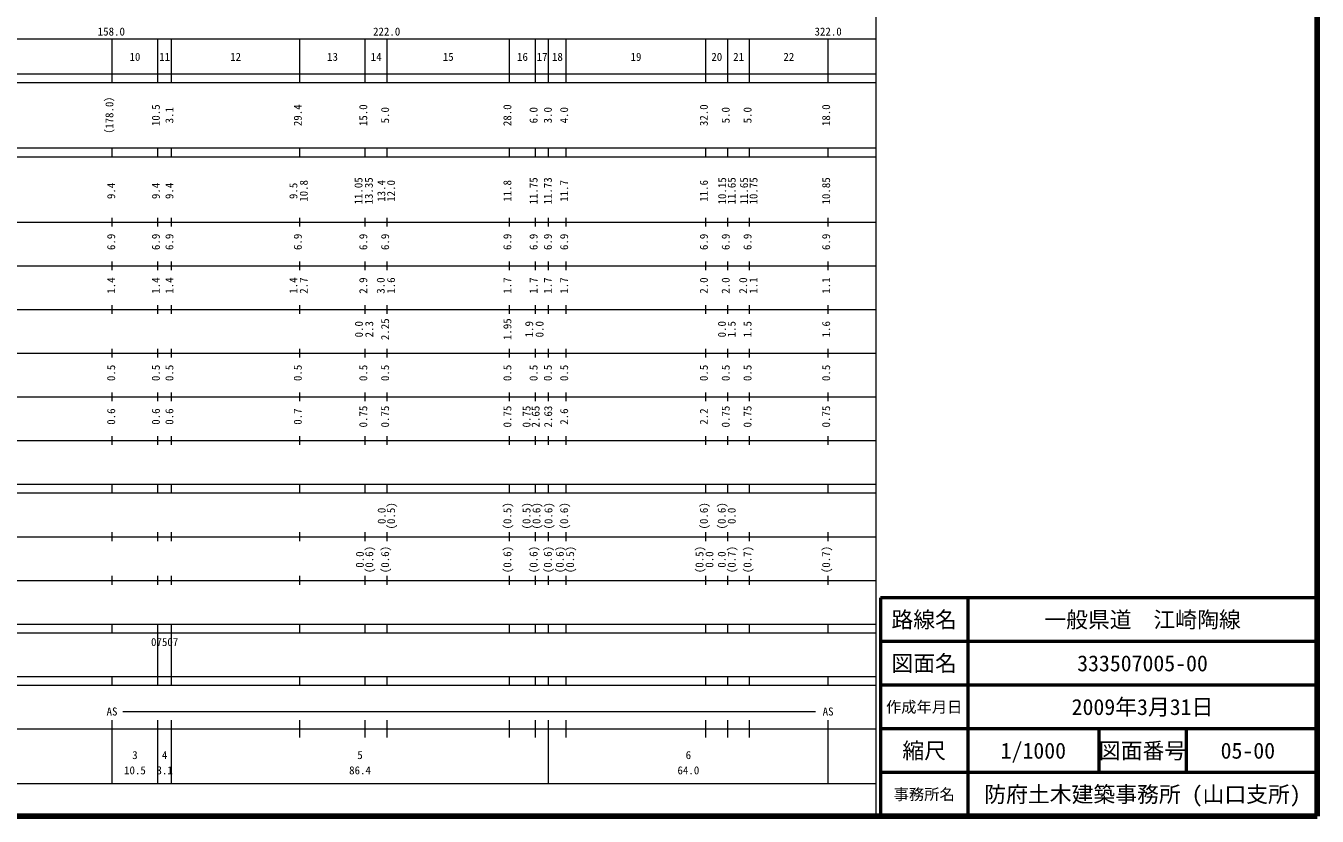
# Model space of a CAD drawing. Units: millimetres on the paper, enlarged 1000 times. Extents: x 40000 to 680000, y 20000 to 380000.
# Drawn here: x 384262 to 680000, y 20000 to 200973 of the extents above; entities that cross this region are included whole.
import ezdxf
from ezdxf.enums import TextEntityAlignment as Align

# ---------------------------------------------------------------- set-up
doc = ezdxf.new("R2010")
doc.units = ezdxf.units.MM
doc.header["$LTSCALE"] = 1000
for name, color, linetype, lineweight in [('M-TTL', 2, 'Continuous', 140), ('M-TTL-BAND', 7, 'Continuous', 13), ('M-TTL-FRAM', 2, 'Continuous', 50), ('M-TTL-LINE', 7, 'Continuous', 50)]:
    doc.layers.add(name, color=color, linetype=linetype, lineweight=lineweight)
doc.layers.add('M-TTL-TXT', color=7, linetype='Continuous')
doc.styles.add('ＭＳ ゴシック', font='')
doc.styles.get('ＭＳ ゴシック').set_extended_font_data('MS Gothic')

msp = doc.modelspace()

# ---------------------------------------------------------------- linework, layer by layer
at = {"layer": 'M-TTL'}
for p, q in [((680000, 20000), (680000, 380000)), ((40000, 20000), (680000, 20000))]:
    msp.add_line(p, q, dxfattribs=at)
at = {"layer": 'M-TTL-BAND'}
for p, q in [((579000, 20000), (579000, 370000)), ((68000, 198000), (579000, 198000)), ((404000, 188000), (404000, 198000)), ((414500, 188000), (414500, 198000)), ((417600, 188000), (417600, 198000)), ((447000, 188000), (447000, 198000)), ((462000, 188000), (462000, 198000)), ((467000, 188000), (467000, 198000)), ((495000, 188000), (495000, 198000)), ((501000, 188000), (501000, 198000)), ((504000, 188000), (504000, 198000)), ((508000, 188000), (508000, 198000)), ((540000, 188000), (540000, 198000)), ((545000, 188000), (545000, 198000)), ((550000, 188000), (550000, 198000)), ((568000, 188000), (568000, 198000)), ((40000, 190000), (579000, 190000)), ((40000, 188000), (579000, 188000)), ((40000, 173000), (579000, 173000)), ((404000, 171000), (404000, 173000)), ((414500, 171000), (414500, 173000)), ((417600, 171000), (417600, 173000)), ((447000, 171000), (447000, 173000)), ((462000, 171000), (462000, 173000)), ((467000, 171000), (467000, 173000)), ((495000, 171000), (495000, 173000)), ((501000, 171000), (501000, 173000)), ((504000, 171000), (504000, 173000)), ((508000, 171000), (508000, 173000)), ((540000, 171000), (540000, 173000)), ((545000, 171000), (545000, 173000)), ((550000, 171000), (550000, 173000)), ((568000, 171000), (568000, 173000)), ((40000, 171000), (579000, 171000)), ((404000, 155000), (404000, 157000)), ((414500, 155000), (414500, 157000)), ((417600, 155000), (417600, 157000)), ((447000, 155000), (447000, 157000)), ((462000, 155000), (462000, 157000)), ((467000, 155000), (467000, 157000)), ((495000, 155000), (495000, 157000)), ((501000, 155000), (501000, 157000)), ((504000, 155000), (504000, 157000)), ((508000, 155000), (508000, 157000)), ((540000, 155000), (540000, 157000)), ((545000, 155000), (545000, 157000)), ((550000, 155000), (550000, 157000)), ((568000, 155000), (568000, 157000)), ((40000, 156000), (579000, 156000)), ((46000, 146000), (579000, 146000)), ((404000, 145000), (404000, 147000)), ((414500, 145000), (414500, 147000)), ((417600, 145000), (417600, 147000)), ((447000, 145000), (447000, 147000)), ((462000, 145000), (462000, 147000)), ((467000, 145000), (467000, 147000)), ((495000, 145000), (495000, 147000)), ((501000, 145000), (501000, 147000)), ((504000, 145000), (504000, 147000)), ((508000, 145000), (508000, 147000)), ((540000, 145000), (540000, 147000)), ((545000, 145000), (545000, 147000)), ((550000, 145000), (550000, 147000)), ((568000, 145000), (568000, 147000)), ((404000, 135000), (404000, 137000)), ((414500, 135000), (414500, 137000)), ((417600, 135000), (417600, 137000)), ((447000, 135000), (447000, 137000)), ((462000, 135000), (462000, 137000)), ((467000, 135000), (467000, 137000)), ((495000, 135000), (495000, 137000)), ((501000, 135000), (501000, 137000)), ((504000, 135000), (504000, 137000)), ((508000, 135000), (508000, 137000)), ((540000, 135000), (540000, 137000)), ((545000, 135000), (545000, 137000)), ((550000, 135000), (550000, 137000)), ((568000, 135000), (568000, 137000)), ((52000, 136000), (579000, 136000)), ((46000, 126000), (579000, 126000)), ((404000, 125000), (404000, 127000)), ((414500, 125000), (414500, 127000)), ((417600, 125000), (417600, 127000)), ((447000, 125000), (447000, 127000)), ((462000, 125000), (462000, 127000)), ((467000, 125000), (467000, 127000)), ((495000, 125000), (495000, 127000)), ((501000, 125000), (501000, 127000)), ((504000, 125000), (504000, 127000)), ((508000, 125000), (508000, 127000)), ((540000, 125000), (540000, 127000)), ((545000, 125000), (545000, 127000)), ((550000, 125000), (550000, 127000)), ((568000, 125000), (568000, 127000)), ((52000, 116000), (579000, 116000)), ((404000, 115000), (404000, 117000)), ((414500, 115000), (414500, 117000)), ((417600, 115000), (417600, 117000)), ((447000, 115000), (447000, 117000)), ((462000, 115000), (462000, 117000)), ((467000, 115000), (467000, 117000)), ((495000, 115000), (495000, 117000)), ((501000, 115000), (501000, 117000)), ((504000, 115000), (504000, 117000)), ((508000, 115000), (508000, 117000)), ((540000, 115000), (540000, 117000)), ((545000, 115000), (545000, 117000)), ((550000, 115000), (550000, 117000)), ((568000, 115000), (568000, 117000)), ((404000, 105000), (404000, 107000)), ((414500, 105000), (414500, 107000)), ((417600, 105000), (417600, 107000)), ((447000, 105000), (447000, 107000)), ((462000, 105000), (462000, 107000)), ((467000, 105000), (467000, 107000)), ((495000, 105000), (495000, 107000)), ((501000, 105000), (501000, 107000)), ((504000, 105000), (504000, 107000)), ((508000, 105000), (508000, 107000)), ((540000, 105000), (540000, 107000)), ((545000, 105000), (545000, 107000)), ((550000, 105000), (550000, 107000)), ((568000, 105000), (568000, 107000)), ((46000, 106000), (579000, 106000)), ((40000, 96000), (579000, 96000)), ((404000, 94000), (404000, 96000)), ((414500, 94000), (414500, 96000)), ((417600, 94000), (417600, 96000)), ((447000, 94000), (447000, 96000)), ((462000, 94000), (462000, 96000)), ((467000, 94000), (467000, 96000)), ((495000, 94000), (495000, 96000)), ((501000, 94000), (501000, 96000)), ((504000, 94000), (504000, 96000)), ((508000, 94000), (508000, 96000)), ((540000, 94000), (540000, 96000)), ((545000, 94000), (545000, 96000)), ((550000, 94000), (550000, 96000)), ((568000, 94000), (568000, 96000)), ((40000, 94000), (579000, 94000)), ((49000, 84000), (579000, 84000)), ((404000, 83000), (404000, 85000)), ((414500, 83000), (414500, 85000)), ((417600, 83000), (417600, 85000)), ((447000, 83000), (447000, 85000)), ((462000, 83000), (462000, 85000)), ((467000, 83000), (467000, 85000)), ((495000, 83000), (495000, 85000)), ((501000, 83000), (501000, 85000)), ((504000, 83000), (504000, 85000)), ((508000, 83000), (508000, 85000)), ((540000, 83000), (540000, 85000)), ((545000, 83000), (545000, 85000)), ((550000, 83000), (550000, 85000)), ((568000, 83000), (568000, 85000)), ((40000, 74000), (579000, 74000)), ((404000, 73000), (404000, 75000)), ((414500, 73000), (414500, 75000)), ((417600, 73000), (417600, 75000)), ((447000, 73000), (447000, 75000)), ((462000, 73000), (462000, 75000)), ((467000, 73000), (467000, 75000)), ((495000, 73000), (495000, 75000)), ((501000, 73000), (501000, 75000)), ((504000, 73000), (504000, 75000)), ((508000, 73000), (508000, 75000)), ((540000, 73000), (540000, 75000)), ((545000, 73000), (545000, 75000)), ((550000, 73000), (550000, 75000)), ((568000, 73000), (568000, 75000)), ((40000, 64000), (579000, 64000)), ((404000, 62000), (404000, 64000)), ((414500, 62000), (414500, 64000)), ((417600, 62000), (417600, 64000)), ((447000, 62000), (447000, 64000)), ((462000, 62000), (462000, 64000)), ((467000, 62000), (467000, 64000)), ((495000, 62000), (495000, 64000)), ((501000, 62000), (501000, 64000)), ((504000, 62000), (504000, 64000)), ((508000, 62000), (508000, 64000)), ((540000, 62000), (540000, 64000)), ((545000, 62000), (545000, 64000)), ((550000, 62000), (550000, 64000)), ((568000, 62000), (568000, 64000)), ((40000, 62000), (579000, 62000)), ((414500, 52000), (414500, 62000)), ((417600, 52000), (417600, 62000)), ((40000, 52000), (579000, 52000)), ((404000, 50000), (404000, 52000)), ((414500, 50000), (414500, 52000)), ((417600, 50000), (417600, 52000)), ((447000, 50000), (447000, 52000)), ((462000, 50000), (462000, 52000)), ((467000, 50000), (467000, 52000)), ((495000, 50000), (495000, 52000)), ((501000, 50000), (501000, 52000)), ((504000, 50000), (504000, 52000)), ((508000, 50000), (508000, 52000)), ((540000, 50000), (540000, 52000)), ((545000, 50000), (545000, 52000)), ((550000, 50000), (550000, 52000)), ((568000, 50000), (568000, 52000)), ((40000, 50000), (579000, 50000)), ((404000, 27500), (404000, 42000)), ((406503, 44000), (565077, 44000)), ((414500, 27500), (414500, 42000)), ((417600, 27500), (417600, 42000)), ((447000, 38000), (447000, 42000)), ((462000, 38000), (462000, 42000)), ((467000, 38000), (467000, 42000)), ((495000, 38000), (495000, 42000)), ((501000, 38000), (501000, 42000)), ((504000, 27500), (504000, 42000)), ((508000, 38000), (508000, 42000)), ((540000, 38000), (540000, 42000)), ((545000, 38000), (545000, 42000)), ((550000, 38000), (550000, 42000)), ((568000, 27500), (568000, 42000)), ((40000, 40000), (579000, 40000)), ((68000, 27500), (579000, 27500))]:
    msp.add_line(p, q, dxfattribs=at)
at = {"layer": 'M-TTL-FRAM'}
for p, q in [((680000, 70000), (580000, 70000)), ((580000, 70000), (580000, 20000))]:
    msp.add_line(p, q, dxfattribs=at)
at = {"layer": 'M-TTL-LINE'}
for p, q in [((600000, 70000), (600000, 20000)), ((680000, 60000), (580000, 60000)), ((680000, 50000), (580000, 50000)), ((680000, 40000), (580000, 40000)), ((630000, 40000), (630000, 30000)), ((650000, 40000), (650000, 30000)), ((680000, 30000), (580000, 30000))]:
    msp.add_line(p, q, dxfattribs=at)

# ---------------------------------------------------------------- texts
at = {"layer": 'M-TTL-BAND', "style": 'ＭＳ ゴシック'}
for s, p in [('158.0', (403844, 198195)), ('222.0', (466898, 198195)), ('322.0', (568000, 198195)), ('10', (409250, 192405)), ('11', (416050, 192405)), ('12', (432300, 192405)), ('13', (454500, 192405)), ('14', (464500, 192405)), ('15', (481000, 192405)), ('16', (498000, 192405)), ('17', (502500, 192405)), ('18', (506000, 192405)), ('19', (524000, 192405)), ('20', (542500, 192405)), ('21', (547500, 192405)), ('22', (559000, 192405)), ('07507', (416050, 58405)), ('AS', (404000, 42500)), ('AS', (568000, 42500)), ('3', (409250, 32523)), ('4', (416050, 32523)), ('5', (460800, 32523)), ('6', (536000, 32523)), ('10.5', (409250, 29033)), ('3.1', (416050, 29033)), ('86.4', (460800, 29033)), ('64.0', (536000, 29033))]:
    msp.add_text(s, height=1833, dxfattribs=at).set_placement(p, align=Align.BOTTOM_CENTER)
for s, p in [('（178.0）', (404866, 180500)), ('10.5', (415500, 180500)), ('3.1', (418600, 180500)), ('29.4', (448000, 180500)), ('15.0', (463000, 180500)), ('5.0', (468000, 180500)), ('28.0', (496000, 180500)), ('6.0', (502000, 180500)), ('3.0', (505266, 180500)), ('4.0', (509000, 180500)), ('32.0', (541000, 180500)), ('5.0', (546000, 180500)), ('5.0', (551000, 180500)), ('18.0', (569000, 180500)), ('11.05', (461906, 163174)), ('13.35', (464276, 163174)), ('11.75', (502000, 163174)), ('11.73', (505266, 163174)), ('10.15', (545192, 163174)), ('11.65', (547370, 163174)), ('11.65', (550195, 163174)), ('10.75', (552370, 163174)), ('10.85', (569000, 163174)), ('9.4', (405268, 163174)), ('9.4', (415500, 163174)), ('9.4', (418600, 163174)), ('9.5', (447000, 163174)), ('10.8', (449370, 163174)), ('13.4', (467141, 163174)), ('12.0', (469370, 163174)), ('11.8', (496000, 163174)), ('11.7', (509000, 163174)), ('11.6', (541000, 163174)), ('6.9', (405268, 151500)), ('6.9', (415500, 151500)), ('6.9', (418600, 151500)), ('6.9', (448000, 151500)), ('6.9', (463000, 151500)), ('6.9', (468000, 151500)), ('6.9', (496000, 151500)), ('6.9', (502000, 151500)), ('6.9', (505266, 151500)), ('6.9', (509000, 151500)), ('6.9', (541000, 151500)), ('6.9', (546000, 151500)), ('6.9', (551000, 151500)), ('6.9', (569000, 151500)), ('1.4', (405268, 141500)), ('1.4', (415500, 141500)), ('1.4', (418600, 141500)), ('1.4', (447000, 141500)), ('2.7', (449370, 141500)), ('2.9', (463000, 141500)), ('3.0', (467000, 141500)), ('1.6', (469370, 141500)), ('1.7', (496000, 141500)), ('1.7', (502000, 141500)), ('1.7', (505266, 141500)), ('1.7', (509000, 141500)), ('2.0', (541000, 141500)), ('2.0', (546000, 141500)), ('2.0', (550000, 141500)), ('1.1', (552370, 141500)), ('1.1', (569000, 141500)), ('0.0', (462000, 131500)), ('2.3', (464370, 131500)), ('2.25', (468000, 131500)), ('1.95', (496000, 131500)), ('1.9', (501000, 131500)), ('0.0', (503370, 131500)), ('0.0', (545134, 131500)), ('1.5', (547370, 131500)), ('1.5', (551000, 131500)), ('1.6', (569000, 131500)), ('0.5', (405268, 121500)), ('0.5', (415500, 121500)), ('0.5', (418600, 121500)), ('0.5', (448000, 121500)), ('0.5', (463000, 121500)), ('0.5', (468000, 121500)), ('0.5', (496000, 121500)), ('0.5', (502000, 121500)), ('0.5', (505266, 121500)), ('0.5', (509000, 121500)), ('0.5', (541000, 121500)), ('0.5', (546000, 121500)), ('0.5', (551000, 121500)), ('0.5', (569000, 121500)), ('0.6', (405268, 111500)), ('0.6', (415500, 111500)), ('0.6', (418600, 111500)), ('0.7', (448000, 111500)), ('0.75', (463000, 111500)), ('0.75', (468000, 111500)), ('0.75', (496000, 111500)), ('0.75', (500390, 111500)), ('2.65', (502465, 111500)), ('2.63', (505342, 111500)), ('2.6', (509000, 111500)), ('2.2', (541000, 111500)), ('0.75', (546000, 111500)), ('0.75', (551000, 111500)), ('0.75', (569000, 111500)), ('0.0', (467211, 88764)), ('(0.5)', (469370, 88764)), ('(0.5)', (496000, 88764)), ('(0.5)', (500390, 88764)), ('(0.6)', (502667, 88764)), ('(0.6)', (505409, 88764)), ('(0.6)', (509000, 88764)), ('(0.6)', (541000, 88764)), ('(0.6)', (545086, 88764)), ('0.0', (547370, 88764)), ('0.0', (462211, 78764)), ('(0.6)', (464370, 78764)), ('(0.6)', (468000, 78764)), ('(0.6)', (496000, 78764)), ('(0.6)', (502000, 78764)), ('(0.6)', (505266, 78764)), ('(0.6)', (508000, 78764)), ('(0.5)', (510370, 78764)), ('(0.5)', (540000, 78764)), ('0.0', (542274, 78764)), ('0.0', (545096, 78764)), ('(0.7)', (547370, 78764)), ('(0.7)', (551000, 78764)), ('(0.7)', (569000, 78764))]:
    msp.add_text(s, height=1833, rotation=90, dxfattribs=at).set_placement(p, align=Align.BOTTOM_CENTER)
at = {"layer": 'M-TTL-TXT', "style": 'ＭＳ ゴシック'}
for s, height, p in [('路線名', 3666, (590000, 65000)), ('一般県道\u3000江崎陶線', 3666, (640000, 65000)), ('図面名', 3666, (590000, 55000)), ('333507005-00', 3666, (640000, 55000)), ('2009年3月31日', 3666, (640000, 45000)), ('作成年月日', 2566, (590000, 45000)), ('縮尺', 3666, (590000, 35000)), ('1/1000', 3666, (615000, 35000)), ('図面番号', 3666, (640000, 35000)), ('05-00', 3666, (664125, 35000)), ('事務所名', 2566, (590000, 25000)), ('防府土木建築事務所 (山口支所)', 3666, (640000, 25000))]:
    msp.add_text(s, height=height, dxfattribs=at).set_placement(p, align=Align.MIDDLE_CENTER)

doc.saveas('drawing.dxf')
